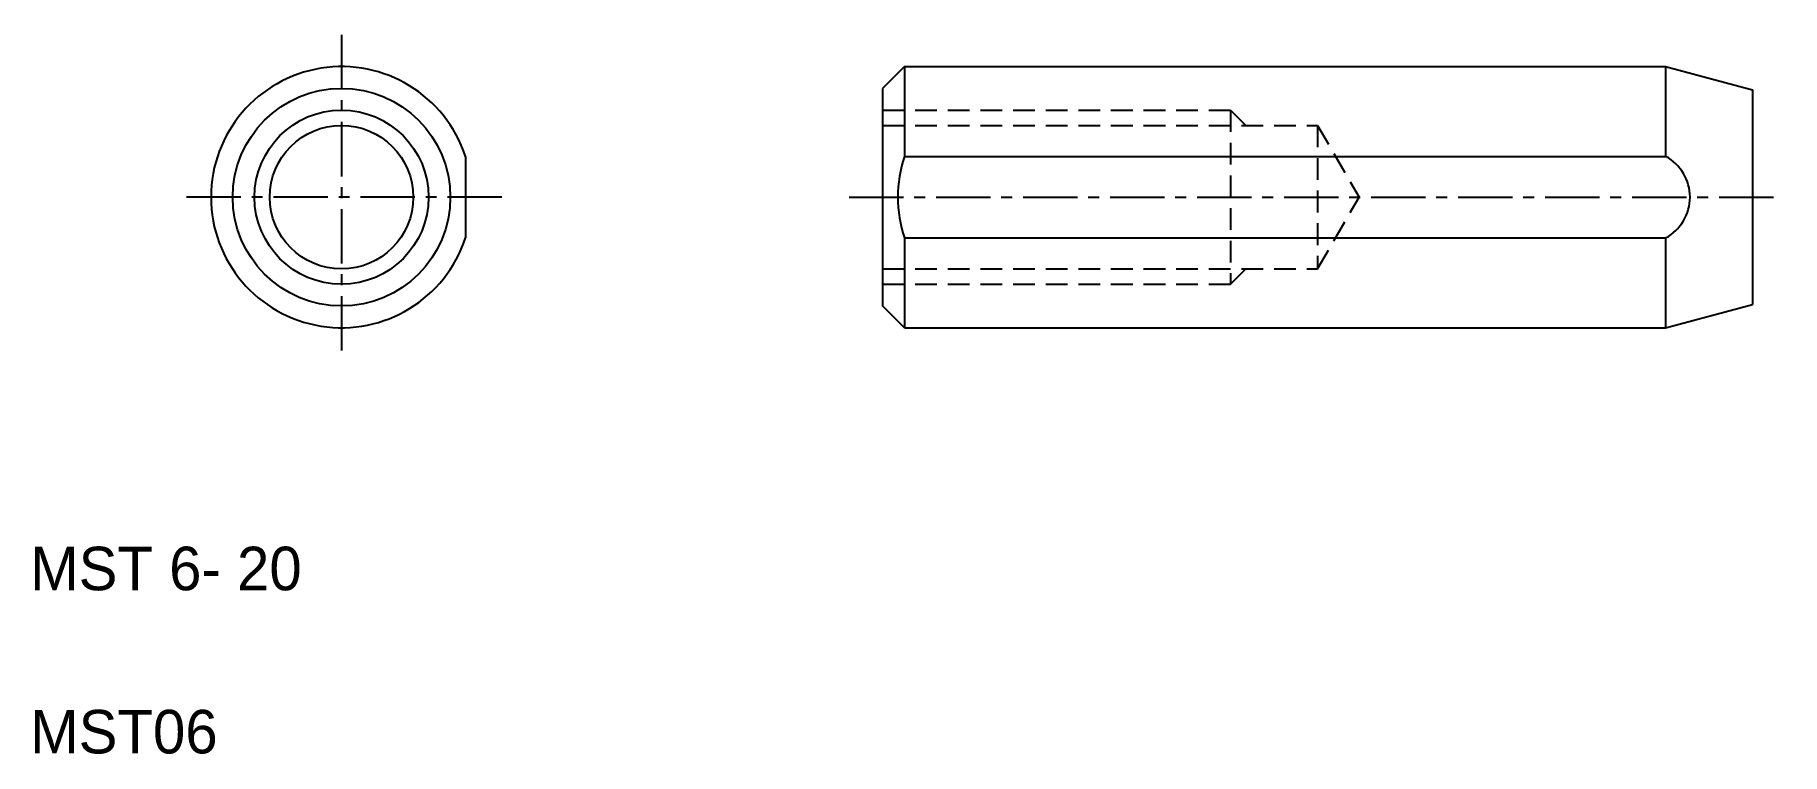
# Model space of a CAD drawing. Extents: x 70 to 110.1, y 163.3 to 179.8.
import ezdxf

# ---------------------------------------------------------------- set-up
doc = ezdxf.new("R2010")
doc.units = 0
doc.linetypes.add('CENTER', pattern=[2, 1.25, -0.25, 0.25, -0.25])
doc.linetypes.add('DASHED', pattern=[0.75, 0.5, -0.25])
doc.layers.get('0').update_dxf_attribs({"linetype": 'CONTINUOUS'})
doc.layers.add('CENTER', color=1, linetype='CENTER')

msp = doc.modelspace()

# ---------------------------------------------------------------- linework, layer by layer
at = {"color": 7, "linetype": 'CONTINUOUS'}
for p, q in [((89.949, 179.073), (89.449, 178.573)), ((89.949, 179.073), (107.449, 179.073)), ((89.949, 179.073), (89.949, 177.01)), ((107.449, 179.073), (107.449, 177.01)), ((107.449, 179.073), (109.449, 178.537)), ((107.949, 178.939), (107.949, 178.939)), ((108.449, 178.805), (108.449, 178.805)), ((89.449, 178.573), (89.449, 173.573)), ((109.449, 178.537), (109.449, 173.609)), ((79.861, 177.01), (79.861, 175.136)), ((89.949, 177.01), (107.449, 177.01)), ((89.949, 175.136), (89.949, 173.073)), ((89.949, 175.136), (107.449, 175.136)), ((107.449, 175.136), (107.449, 173.073)), ((89.949, 173.073), (89.449, 173.573)), ((107.449, 173.073), (109.449, 173.609)), ((89.949, 173.073), (107.449, 173.073))]:
    msp.add_line(p, q, dxfattribs=at)
at = {"color": 3, "linetype": 'DASHED'}
for p, q in [((89.449, 178.073), (97.449, 178.073)), ((97.449, 178.073), (97.449, 174.073)), ((97.449, 178.073), (97.799, 177.723)), ((89.449, 177.723), (99.449, 177.723)), ((99.449, 177.723), (99.449, 174.423)), ((99.449, 177.723), (100.402, 176.073)), ((99.449, 174.423), (100.402, 176.073)), ((89.449, 174.423), (99.449, 174.423)), ((97.449, 174.073), (97.799, 174.423)), ((89.449, 174.073), (97.449, 174.073))]:
    msp.add_line(p, q, dxfattribs=at)
at = {"color": 7, "linetype": 'CONTINUOUS'}
for radius in [2.5, 1.65]:
    msp.add_circle((77.011, 176.073), radius, dxfattribs=at)
at = {"color": 3, "linetype": 'CONTINUOUS'}
msp.add_circle((77.011, 176.073), 2, dxfattribs=at)
at = {"color": 7, "linetype": 'CONTINUOUS'}
for centre, radius, start, end in [((77.011, 176.073), 3, 18.1949, 341.8051), ((92.799, 176.073), 3, 161.8051, 198.1949), ((106.945, 176.073), 1.064, 298.2744, 61.7256)]:
    msp.add_arc(centre, radius, start, end, dxfattribs=at)
at = {"layer": 'CENTER', "color": 1, "linetype": 'CENTER'}
for p, q in [((77.011, 179.801), (77.011, 172.475)), ((80.696, 176.073), (73.365, 176.073)), ((88.677, 176.073), (110.125, 176.073))]:
    msp.add_line(p, q, dxfattribs=at)

# ---------------------------------------------------------------- texts
at = {"color": 7, "linetype": 'CONTINUOUS'}
for s, p in [('MST 6- 20', (69.854, 167.04)), ('MST06', (69.854, 163.29))]:
    msp.add_text(s, height=1, dxfattribs=at).set_placement(p)

doc.saveas('drawing.dxf')
